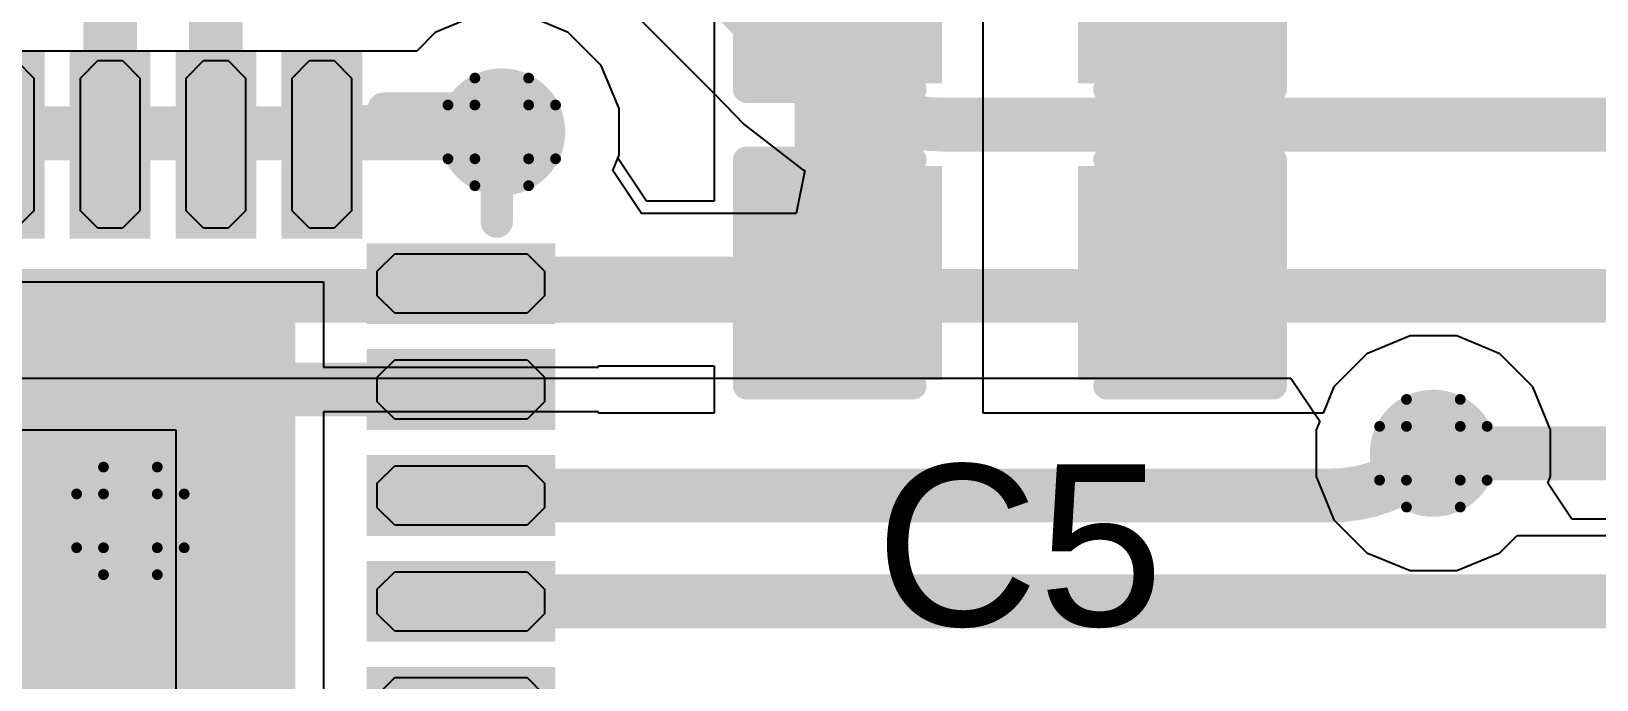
# Model space of a CAD drawing. Header units: inches. Extents: x -0.1 to 10.2, y 0 to 6.5.
# Drawn here: x 2.4165 to 2.7075, y 3.6882 to 3.8087 of the extents above; entities that cross this region are included whole.
import ezdxf

# ---------------------------------------------------------------- set-up
doc = ezdxf.new("R2010")
doc.units = ezdxf.units.IN
doc.header["$MEASUREMENT"] = 0
for name, color, linetype in [('Bottom Layer', 5, 'Continuous'), ('Drill Drawing', 1, 'Continuous'), ('Top Layer', 1, 'Continuous'), ('Top Overlay', 2, 'Continuous'), ('Top Paste', 8, 'Continuous'), ('Top Solder', 216, 'Continuous'), ('Via Holes', 16, 'Continuous')]:
    doc.layers.add(name, color=color, linetype=linetype)
doc.styles.add('Arial', font='', dxfattribs={"height": 0.2})
doc.styles.get('Arial').set_extended_font_data('Arial')

# ---------------------------------------------------------------- blocks, each defined once
blk = doc.blocks.new('48_QFN__7_7__17')
at = {"layer": 'Top Layer'}
for points in [[(0.043698, 0.149706), (0.054722, 0.149706), (0.054722, 0.118594), (0.043698, 0.118594)], [(0.063388, 0.149706), (0.074412, 0.149706), (0.074412, 0.118594), (0.063388, 0.118594)], [(0.083068, 0.149706), (0.094092, 0.149706), (0.094092, 0.118594), (0.083068, 0.118594)], [(0.102758, 0.149706), (0.113782, 0.149706), (0.113782, 0.118594), (0.102758, 0.118594)], [(0.118594, 0.113782), (0.149706, 0.113782), (0.149706, 0.102758), (0.118594, 0.102758)], [(-0.101378, 0.101378), (0.101378, 0.101378), (0.101378, -0.101378), (-0.101378, -0.101378)], [(0.118594, 0.094092), (0.149706, 0.094092), (0.149706, 0.083068), (0.118594, 0.083068)], [(0.118594, 0.074412), (0.149706, 0.074412), (0.149706, 0.063388), (0.118594, 0.063388)], [(0.118594, 0.054722), (0.149706, 0.054722), (0.149706, 0.043698), (0.118594, 0.043698)], [(0.118594, 0.035042), (0.149706, 0.035042), (0.149706, 0.024018), (0.118594, 0.024018)]]:
    blk.add_hatch(color=1, dxfattribs=at).paths.add_polyline_path(points)
at = {"layer": 'Top Solder'}
for points in [[(0.041698, 0.151706), (0.056722, 0.151706), (0.056722, 0.116594), (0.041698, 0.116594)], [(0.061388, 0.151706), (0.076412, 0.151706), (0.076412, 0.116594), (0.061388, 0.116594)], [(0.081068, 0.151706), (0.096092, 0.151706), (0.096092, 0.116594), (0.081068, 0.116594)], [(0.100758, 0.151706), (0.115782, 0.151706), (0.115782, 0.116594), (0.100758, 0.116594)], [(0.116594, 0.115782), (0.151706, 0.115782), (0.151706, 0.100758), (0.116594, 0.100758)], [(-0.103378, 0.103378), (0.103378, 0.103378), (0.103378, -0.103378), (-0.103378, -0.103378)], [(0.116594, 0.096092), (0.151706, 0.096092), (0.151706, 0.081068), (0.116594, 0.081068)], [(0.116594, 0.076412), (0.151706, 0.076412), (0.151706, 0.061388), (0.116594, 0.061388)], [(0.116594, 0.056722), (0.151706, 0.056722), (0.151706, 0.041698), (0.116594, 0.041698)], [(0.116594, 0.037042), (0.151706, 0.037042), (0.151706, 0.022018), (0.116594, 0.022018)]]:
    blk.add_hatch(color=216, dxfattribs=at).paths.add_polyline_path(points)
at = {"layer": 'Top Overlay'}
for points in [[(0.119779, 0.140795, 0.006, 0.006, 0), (0.140795, 0.140795, 0.006, 0.006, 0)], [(0.140795, 0.119779, 0.006, 0.006, 0), (0.140795, 0.140795, 0.006, 0.006, 0)]]:
    blk.add_lwpolyline(points, format="xyseb", dxfattribs=at)
for points in [[(0.118279, 0.140795, 0.003, 0.003, 1), (0.121279, 0.140795, 0.003, 0.003, 1)], [(0.139295, 0.140795, 0.003, 0.003, 1), (0.142295, 0.140795, 0.003, 0.003, 1)], [(0.139295, 0.140795, 0.003, 0.003, 1), (0.142295, 0.140795, 0.003, 0.003, 1)], [(0.139295, 0.119779, 0.003, 0.003, 1), (0.142295, 0.119779, 0.003, 0.003, 1)]]:
    blk.add_lwpolyline(points, format="xyseb", close=True, dxfattribs=at)
at = {"layer": 'Top Paste'}
for p, q in [((0.0514931, 0.149706), (0.054722, 0.1464771)), ((0.063388, 0.1464771), (0.0666168, 0.149706)), ((0.0666168, 0.149706), (0.0711831, 0.149706)), ((0.0711831, 0.149706), (0.074412, 0.1464771)), ((0.083068, 0.1464771), (0.0862968, 0.149706)), ((0.0862968, 0.149706), (0.0908631, 0.149706)), ((0.0908631, 0.149706), (0.094092, 0.1464771)), ((0.102758, 0.1464771), (0.1059868, 0.149706)), ((0.1059868, 0.149706), (0.1105531, 0.149706)), ((0.1105531, 0.149706), (0.113782, 0.1464771)), ((0.054722, 0.1464771), (0.054722, 0.144194)), ((0.063388, 0.144194), (0.063388, 0.1464771)), ((0.074412, 0.1464771), (0.074412, 0.144194)), ((0.083068, 0.144194), (0.083068, 0.1464771)), ((0.094092, 0.1464771), (0.094092, 0.144194)), ((0.102758, 0.144194), (0.102758, 0.1464771)), ((0.113782, 0.1464771), (0.113782, 0.144194)), ((0.054722, 0.144194), (0.054722, 0.144194)), ((0.054722, 0.144194), (0.054722, 0.124106)), ((0.063388, 0.124106), (0.063388, 0.144194)), ((0.074412, 0.144194), (0.074412, 0.144194)), ((0.074412, 0.144194), (0.074412, 0.124106)), ((0.083068, 0.124106), (0.083068, 0.144194)), ((0.094092, 0.144194), (0.094092, 0.144194)), ((0.094092, 0.144194), (0.094092, 0.124106)), ((0.102758, 0.124106), (0.102758, 0.144194)), ((0.113782, 0.144194), (0.113782, 0.144194)), ((0.113782, 0.144194), (0.113782, 0.124106)), ((0.054722, 0.124106), (0.054722, 0.1218228)), ((0.063388, 0.1218228), (0.063388, 0.124106)), ((0.063388, 0.124106), (0.063388, 0.124106)), ((0.074412, 0.124106), (0.074412, 0.1218228)), ((0.083068, 0.1218228), (0.083068, 0.124106)), ((0.083068, 0.124106), (0.083068, 0.124106)), ((0.094092, 0.124106), (0.094092, 0.1218228)), ((0.102758, 0.1218228), (0.102758, 0.124106)), ((0.102758, 0.124106), (0.102758, 0.124106)), ((0.113782, 0.124106), (0.113782, 0.1218228)), ((0.054722, 0.1218228), (0.0514931, 0.118594)), ((0.0666168, 0.118594), (0.063388, 0.1218228)), ((0.074412, 0.1218228), (0.0711831, 0.118594)), ((0.0862968, 0.118594), (0.083068, 0.1218228)), ((0.094092, 0.1218228), (0.0908631, 0.118594)), ((0.1059868, 0.118594), (0.102758, 0.1218228)), ((0.113782, 0.1218228), (0.1105531, 0.118594)), ((0.0711831, 0.118594), (0.0666168, 0.118594)), ((0.0908631, 0.118594), (0.0862968, 0.118594)), ((0.1105531, 0.118594), (0.1059868, 0.118594)), ((0.118594, 0.1105531), (0.1218228, 0.113782)), ((0.1218228, 0.113782), (0.124106, 0.113782)), ((0.124106, 0.113782), (0.124106, 0.113782)), ((0.124106, 0.113782), (0.144194, 0.113782)), ((0.144194, 0.113782), (0.1464771, 0.113782)), ((0.1464771, 0.113782), (0.149706, 0.1105531)), ((0.118594, 0.1059868), (0.118594, 0.1105531)), ((0.149706, 0.1105531), (0.149706, 0.1059868)), ((0.1218228, 0.102758), (0.118594, 0.1059868)), ((0.149706, 0.1059868), (0.1464771, 0.102758)), ((0.124106, 0.102758), (0.1218228, 0.102758)), ((0.144194, 0.102758), (0.124106, 0.102758)), ((0.1464771, 0.102758), (0.144194, 0.102758)), ((0.144194, 0.102758), (0.144194, 0.102758)), ((0.118594, 0.0908631), (0.1218228, 0.094092)), ((0.1218228, 0.094092), (0.124106, 0.094092)), ((0.124106, 0.094092), (0.124106, 0.094092)), ((0.124106, 0.094092), (0.144194, 0.094092)), ((0.144194, 0.094092), (0.1464771, 0.094092)), ((0.1464771, 0.094092), (0.149706, 0.0908631)), ((0.118594, 0.0862968), (0.118594, 0.0908631)), ((0.149706, 0.0908631), (0.149706, 0.0862968)), ((0.1218228, 0.083068), (0.118594, 0.0862968)), ((0.149706, 0.0862968), (0.1464771, 0.083068)), ((0.124106, 0.083068), (0.1218228, 0.083068)), ((0.144194, 0.083068), (0.124106, 0.083068)), ((0.1464771, 0.083068), (0.144194, 0.083068)), ((0.144194, 0.083068), (0.144194, 0.083068)), ((-0.081102, 0.081102), (0.081102, 0.081102)), ((0.081102, 0.081102), (0.081102, -0.081102)), ((0.118594, 0.0711831), (0.1218228, 0.074412)), ((0.1218228, 0.074412), (0.124106, 0.074412)), ((0.124106, 0.074412), (0.124106, 0.074412)), ((0.124106, 0.074412), (0.144194, 0.074412)), ((0.144194, 0.074412), (0.1464771, 0.074412)), ((0.1464771, 0.074412), (0.149706, 0.0711831)), ((0.118594, 0.0666168), (0.118594, 0.0711831)), ((0.149706, 0.0711831), (0.149706, 0.0666168)), ((0.1218228, 0.063388), (0.118594, 0.0666168)), ((0.149706, 0.0666168), (0.1464771, 0.063388)), ((0.124106, 0.063388), (0.1218228, 0.063388)), ((0.144194, 0.063388), (0.124106, 0.063388)), ((0.1464771, 0.063388), (0.144194, 0.063388)), ((0.144194, 0.063388), (0.144194, 0.063388)), ((0.118594, 0.0514931), (0.1218228, 0.054722)), ((0.1218228, 0.054722), (0.124106, 0.054722)), ((0.124106, 0.054722), (0.124106, 0.054722)), ((0.124106, 0.054722), (0.144194, 0.054722)), ((0.144194, 0.054722), (0.1464771, 0.054722)), ((0.1464771, 0.054722), (0.149706, 0.0514931)), ((0.118594, 0.0469268), (0.118594, 0.0514931)), ((0.149706, 0.0514931), (0.149706, 0.0469268)), ((0.1218228, 0.043698), (0.118594, 0.0469268)), ((0.149706, 0.0469268), (0.1464771, 0.043698)), ((0.124106, 0.043698), (0.1218228, 0.043698)), ((0.144194, 0.043698), (0.124106, 0.043698)), ((0.1464771, 0.043698), (0.144194, 0.043698)), ((0.144194, 0.043698), (0.144194, 0.043698)), ((0.118594, 0.0318131), (0.1218228, 0.035042)), ((0.1218228, 0.035042), (0.124106, 0.035042)), ((0.124106, 0.035042), (0.124106, 0.035042)), ((0.124106, 0.035042), (0.144194, 0.035042)), ((0.144194, 0.035042), (0.1464771, 0.035042)), ((0.1464771, 0.035042), (0.149706, 0.0318131))]:
    blk.add_line(p, q, dxfattribs=at)
blk = doc.blocks.new('C___0603_95')
at = {"layer": 'Top Layer'}
for points in [[(-0.015, 0.0175), (-0.015, -0.0175), (-0.045, -0.0175), (-0.045, 0.0175)], [(0.045, 0.0175), (0.045, -0.0175), (0.015, -0.0175), (0.015, 0.0175)]]:
    blk.add_hatch(color=1, dxfattribs=at).paths.add_polyline_path(points)
at = {"layer": 'Top Paste'}
for points in [[(-0.015, 0.0175), (-0.015, -0.0175), (-0.045, -0.0175), (-0.045, 0.0175)], [(0.045, 0.0175), (0.045, -0.0175), (0.015, -0.0175), (0.015, 0.0175)]]:
    blk.add_hatch(color=8, dxfattribs=at).paths.add_polyline_path(points)
at = {"layer": 'Top Solder'}
for points in [[(-0.0126378, 0.0198622), (-0.0126378, -0.0198622), (-0.0473622, -0.0198622), (-0.0473622, 0.0198622)], [(0.0473622, 0.0198622), (0.0473622, -0.0198622), (0.0126378, -0.0198622), (0.0126378, 0.0198622)]]:
    blk.add_hatch(color=216, dxfattribs=at).paths.add_polyline_path(points)
at = {"layer": 'Top Overlay'}
for points in [[(-0.049, 0.021, 0.005, 0.005, 0), (-0.049, -0.021, 0.005, 0.005, 0)], [(-0.018, 0.021, 0.005, 0.005, 0), (-0.049, 0.021, 0.005, 0.005, 0)], [(0.049, 0.021, 0.005, 0.005, 0), (0.018, 0.021, 0.005, 0.005, 0)], [(0.049, 0.021, 0.005, 0.005, 0), (0.049, -0.021, 0.005, 0.005, 0)], [(-0.018, -0.021, 0.005, 0.005, 0), (-0.049, -0.021, 0.005, 0.005, 0)], [(0.049, -0.021, 0.005, 0.005, 0), (0.018, -0.021, 0.005, 0.005, 0)]]:
    blk.add_lwpolyline(points, format="xyseb", dxfattribs=at)
for points in [[(-0.05025, 0.021, 0.0025, 0.0025, 1), (-0.04775, 0.021, 0.0025, 0.0025, 1)], [(-0.05025, 0.021, 0.0025, 0.0025, 1), (-0.04775, 0.021, 0.0025, 0.0025, 1)], [(-0.01925, 0.021, 0.0025, 0.0025, 1), (-0.01675, 0.021, 0.0025, 0.0025, 1)], [(0.01675, 0.021, 0.0025, 0.0025, 1), (0.01925, 0.021, 0.0025, 0.0025, 1)], [(0.04775, 0.021, 0.0025, 0.0025, 1), (0.05025, 0.021, 0.0025, 0.0025, 1)], [(0.04775, 0.021, 0.0025, 0.0025, 1), (0.05025, 0.021, 0.0025, 0.0025, 1)], [(-0.05025, -0.021, 0.0025, 0.0025, 1), (-0.04775, -0.021, 0.0025, 0.0025, 1)], [(-0.05025, -0.021, 0.0025, 0.0025, 1), (-0.04775, -0.021, 0.0025, 0.0025, 1)], [(-0.01925, -0.021, 0.0025, 0.0025, 1), (-0.01675, -0.021, 0.0025, 0.0025, 1)], [(0.01675, -0.021, 0.0025, 0.0025, 1), (0.01925, -0.021, 0.0025, 0.0025, 1)], [(0.04775, -0.021, 0.0025, 0.0025, 1), (0.05025, -0.021, 0.0025, 0.0025, 1)], [(0.04775, -0.021, 0.0025, 0.0025, 1), (0.05025, -0.021, 0.0025, 0.0025, 1)]]:
    blk.add_lwpolyline(points, format="xyseb", close=True, dxfattribs=at)
blk = doc.blocks.new('C___0603_97')
at = {"layer": 'Top Layer'}
for points in [[(-0.015, 0.0175), (-0.015, -0.0175), (-0.045, -0.0175), (-0.045, 0.0175)], [(0.045, 0.0175), (0.045, -0.0175), (0.015, -0.0175), (0.015, 0.0175)]]:
    blk.add_hatch(color=1, dxfattribs=at).paths.add_polyline_path(points)
at = {"layer": 'Top Paste'}
for points in [[(-0.015, 0.0175), (-0.015, -0.0175), (-0.045, -0.0175), (-0.045, 0.0175)], [(0.045, 0.0175), (0.045, -0.0175), (0.015, -0.0175), (0.015, 0.0175)]]:
    blk.add_hatch(color=8, dxfattribs=at).paths.add_polyline_path(points)
at = {"layer": 'Top Solder'}
for points in [[(-0.0126378, 0.0198622), (-0.0126378, -0.0198622), (-0.0473622, -0.0198622), (-0.0473622, 0.0198622)], [(0.0473622, 0.0198622), (0.0473622, -0.0198622), (0.0126378, -0.0198622), (0.0126378, 0.0198622)]]:
    blk.add_hatch(color=216, dxfattribs=at).paths.add_polyline_path(points)
at = {"layer": 'Top Overlay'}
for points in [[(-0.049, 0.021, 0.005, 0.005, 0), (-0.049, -0.021, 0.005, 0.005, 0)], [(-0.018, 0.021, 0.005, 0.005, 0), (-0.049, 0.021, 0.005, 0.005, 0)], [(0.049, 0.021, 0.005, 0.005, 0), (0.018, 0.021, 0.005, 0.005, 0)], [(0.049, 0.021, 0.005, 0.005, 0), (0.049, -0.021, 0.005, 0.005, 0)], [(-0.018, -0.021, 0.005, 0.005, 0), (-0.049, -0.021, 0.005, 0.005, 0)], [(0.049, -0.021, 0.005, 0.005, 0), (0.018, -0.021, 0.005, 0.005, 0)]]:
    blk.add_lwpolyline(points, format="xyseb", dxfattribs=at)
for points in [[(-0.05025, 0.021, 0.0025, 0.0025, 1), (-0.04775, 0.021, 0.0025, 0.0025, 1)], [(-0.05025, 0.021, 0.0025, 0.0025, 1), (-0.04775, 0.021, 0.0025, 0.0025, 1)], [(-0.01925, 0.021, 0.0025, 0.0025, 1), (-0.01675, 0.021, 0.0025, 0.0025, 1)], [(0.01675, 0.021, 0.0025, 0.0025, 1), (0.01925, 0.021, 0.0025, 0.0025, 1)], [(0.04775, 0.021, 0.0025, 0.0025, 1), (0.05025, 0.021, 0.0025, 0.0025, 1)], [(0.04775, 0.021, 0.0025, 0.0025, 1), (0.05025, 0.021, 0.0025, 0.0025, 1)], [(-0.05025, -0.021, 0.0025, 0.0025, 1), (-0.04775, -0.021, 0.0025, 0.0025, 1)], [(-0.05025, -0.021, 0.0025, 0.0025, 1), (-0.04775, -0.021, 0.0025, 0.0025, 1)], [(-0.01925, -0.021, 0.0025, 0.0025, 1), (-0.01675, -0.021, 0.0025, 0.0025, 1)], [(0.01675, -0.021, 0.0025, 0.0025, 1), (0.01925, -0.021, 0.0025, 0.0025, 1)], [(0.04775, -0.021, 0.0025, 0.0025, 1), (0.05025, -0.021, 0.0025, 0.0025, 1)], [(0.04775, -0.021, 0.0025, 0.0025, 1), (0.05025, -0.021, 0.0025, 0.0025, 1)]]:
    blk.add_lwpolyline(points, format="xyseb", close=True, dxfattribs=at)

msp = doc.modelspace()

# ---------------------------------------------------------------- hatches: boundary and pattern name
at = {"layer": 'Bottom Layer'}
h = msp.add_hatch(color=5, dxfattribs=at)
edge = h.paths.add_edge_path()
edge.add_arc((2.5039366, 3.79), 0.011811, 0, 360)
h = msp.add_hatch(color=5, dxfattribs=at)
edge = h.paths.add_edge_path()
edge.add_arc((2.677165, 3.7302835), 0.011811, 0, 360)
h = msp.add_hatch(color=5, dxfattribs=at)
edge = h.paths.add_edge_path()
edge.add_arc((2.4348815, 3.7177205), 0.011811, 0, 360)
at = {"layer": 'Top Layer'}
h = msp.add_hatch(color=1, dxfattribs=at)
edge = h.paths.add_edge_path()
edge.add_arc((2.5039366, 3.79), 0.011811, 0, 360)
h = msp.add_hatch(color=1, dxfattribs=at)
edge = h.paths.add_edge_path()
edge.add_arc((2.677165, 3.7302835), 0.011811, 0, 360)
h = msp.add_hatch(color=1, dxfattribs=at)
edge = h.paths.add_edge_path()
edge.add_arc((2.4348815, 3.7177205), 0.011811, 0, 360)
at = {"layer": 'Via Holes'}
h = msp.add_hatch(color=7, dxfattribs=at)
edge = h.paths.add_edge_path()
edge.add_arc((2.5039366, 3.79), 0.0059055, 0, 360)
h = msp.add_hatch(color=7, dxfattribs=at)
edge = h.paths.add_edge_path()
edge.add_arc((2.677165, 3.7302835), 0.0059055, 0, 360)
h = msp.add_hatch(color=7, dxfattribs=at)
edge = h.paths.add_edge_path()
edge.add_arc((2.4348815, 3.7177205), 0.0059055, 0, 360)

# ---------------------------------------------------------------- linework, layer by layer
at = {"layer": 'Bottom Layer'}
for p, q in [((2.5119928, 3.8285827), (2.5434376, 3.7971379)), ((2.4995981, 3.811811), (2.4915817, 3.8084905)), ((2.5162915, 3.8084905), (2.5082751, 3.811811)), ((2.4915817, 3.8084905), (2.4881291, 3.8050379)), ((2.5224271, 3.8023549), (2.5162915, 3.8084905)), ((2.4881291, 3.8050379), (1.0086221, 3.8050379)), ((2.5257476, 3.7943385), (2.5224271, 3.8023549)), ((2.5434376, 3.7971379), (2.5489823, 3.7913689)), ((2.5257476, 3.7856615), (2.5257476, 3.7943385)), ((2.5489823, 3.7913689), (2.5489825, 3.791369)), ((2.5489825, 3.791369), (2.5599303, 3.7829684)), ((2.5245729, 3.7828255), (2.5257476, 3.7856615)), ((2.5299183, 3.7748254), (2.5245729, 3.7828255)), ((2.5602755, 3.7828254), (2.5586842, 3.7748254)), ((2.5599303, 3.7829684), (2.5602755, 3.7828254)), ((2.5586842, 3.7748254), (2.5299183, 3.7748254)), ((2.1946574, 3.7442376), (2.6506777, 3.7442376)), ((2.6506777, 3.7442376), (2.6560232, 3.7362375)), ((2.6560232, 3.7362375), (2.655354, 3.734622)), ((2.655354, 3.734622), (2.655354, 3.725945)), ((2.655354, 3.725945), (2.6586745, 3.7179286)), ((2.6586745, 3.7179286), (2.6648101, 3.711793)), ((2.6895199, 3.711793), (2.6927165, 3.7149896)), ((2.6927165, 3.7149896), (3.286131, 3.7149896)), ((2.6648101, 3.711793), (2.6728265, 3.7084725)), ((2.6815035, 3.7084725), (2.6895199, 3.711793)), ((2.6728265, 3.7084725), (2.6815035, 3.7084725))]:
    msp.add_line(p, q, dxfattribs=at)
for points in [[(2.5118106, 3.8503937, 0.01, 0.01, 0), (2.55986, 3.8023443, 0.01, 0.01, 0)], [(2.55986, 3.8023443, 0.01, 0.01, 0), (2.5599086, 3.8022953, 0.01, 0.01, 0)], [(2.5863613, 3.7913385, 0.01, 0.01, -0.1989127743409423), (2.5599087, 3.8022954, 0.01, 0.01, 0)], [(2.5863613, 3.7913385, 0.01, 0.01, 0), (2.586406, 3.7913386, 0.01, 0.01, 0)], [(2.586406, 3.7913386, 0.01, 0.01, 0), (3.7886226, 3.7913386, 0.01, 0.01, 0)], [(0.7957559, 3.789744, 0.01, 0.01, 0), (2.5051762, 3.789744, 0.01, 0.01, 0)], [(2.1791059, 3.7595315, 0.01, 0.01, 0), (3.3232697, 3.7595315, 0.01, 0.01, 0)], [(2.677165, 3.7302835, 0.01, 0.01, 0), (3.2867401, 3.7302835, 0.01, 0.01, 0)]]:
    msp.add_lwpolyline(points, format="xyseb", dxfattribs=at)
for points in [[(2.55736, 3.8023443, 0.005, 0.005, 1), (2.56236, 3.8023443, 0.005, 0.005, 1)], [(2.55736, 3.8023443, 0.005, 0.005, 1), (2.56236, 3.8023443, 0.005, 0.005, 1)], [(2.5574086, 3.8022953, 0.005, 0.005, 1), (2.5624086, 3.8022953, 0.005, 0.005, 1)], [(2.5574087, 3.8022954, 0.005, 0.005, 1), (2.5624087, 3.8022954, 0.005, 0.005, 1)], [(2.5838613, 3.7913385, 0.005, 0.005, 1), (2.5888613, 3.7913385, 0.005, 0.005, 1)], [(2.5838613, 3.7913385, 0.005, 0.005, 1), (2.5888613, 3.7913385, 0.005, 0.005, 1)], [(2.583906, 3.7913386, 0.005, 0.005, 1), (2.588906, 3.7913386, 0.005, 0.005, 1)], [(2.583906, 3.7913386, 0.005, 0.005, 1), (2.588906, 3.7913386, 0.005, 0.005, 1)], [(2.5026762, 3.789744, 0.005, 0.005, 1), (2.5076762, 3.789744, 0.005, 0.005, 1)], [(2.674665, 3.7302835, 0.005, 0.005, 1), (2.679665, 3.7302835, 0.005, 0.005, 1)]]:
    msp.add_lwpolyline(points, format="xyseb", close=True, dxfattribs=at)
at = {"layer": 'Drill Drawing'}
for points in [[(2.4989366, 3.795, 0.002, 0.002, 0), (2.4989366, 3.8, 0.002, 0.002, 0)], [(2.4989366, 3.8, 0.002, 0.002, 0), (2.5089366, 3.8, 0.002, 0.002, 0)], [(2.5089366, 3.795, 0.002, 0.002, 0), (2.5089366, 3.8, 0.002, 0.002, 0)], [(2.4939366, 3.785, 0.002, 0.002, 0), (2.4939366, 3.795, 0.002, 0.002, 0)], [(2.4939366, 3.795, 0.002, 0.002, 0), (2.4989366, 3.795, 0.002, 0.002, 0)], [(2.5089366, 3.795, 0.002, 0.002, 0), (2.5139366, 3.795, 0.002, 0.002, 0)], [(2.5139366, 3.785, 0.002, 0.002, 0), (2.5139366, 3.795, 0.002, 0.002, 0)], [(2.4939366, 3.785, 0.002, 0.002, 0), (2.4989366, 3.785, 0.002, 0.002, 0)], [(2.4989366, 3.78, 0.002, 0.002, 0), (2.4989366, 3.785, 0.002, 0.002, 0)], [(2.5089366, 3.785, 0.002, 0.002, 0), (2.5139366, 3.785, 0.002, 0.002, 0)], [(2.5089366, 3.78, 0.002, 0.002, 0), (2.5089366, 3.785, 0.002, 0.002, 0)], [(2.4989366, 3.78, 0.002, 0.002, 0), (2.5089366, 3.78, 0.002, 0.002, 0)], [(2.672165, 3.7352835, 0.002, 0.002, 0), (2.672165, 3.7402835, 0.002, 0.002, 0)], [(2.672165, 3.7402835, 0.002, 0.002, 0), (2.682165, 3.7402835, 0.002, 0.002, 0)], [(2.682165, 3.7352835, 0.002, 0.002, 0), (2.682165, 3.7402835, 0.002, 0.002, 0)], [(2.667165, 3.7252835, 0.002, 0.002, 0), (2.667165, 3.7352835, 0.002, 0.002, 0)], [(2.667165, 3.7352835, 0.002, 0.002, 0), (2.672165, 3.7352835, 0.002, 0.002, 0)], [(2.682165, 3.7352835, 0.002, 0.002, 0), (2.687165, 3.7352835, 0.002, 0.002, 0)], [(2.687165, 3.7252835, 0.002, 0.002, 0), (2.687165, 3.7352835, 0.002, 0.002, 0)], [(2.4298815, 3.7227205, 0.002, 0.002, 0), (2.4298815, 3.7277205, 0.002, 0.002, 0)], [(2.4298815, 3.7277205, 0.002, 0.002, 0), (2.4398815, 3.7277205, 0.002, 0.002, 0)], [(2.4398815, 3.7227205, 0.002, 0.002, 0), (2.4398815, 3.7277205, 0.002, 0.002, 0)], [(2.667165, 3.7252835, 0.002, 0.002, 0), (2.672165, 3.7252835, 0.002, 0.002, 0)], [(2.672165, 3.7202835, 0.002, 0.002, 0), (2.672165, 3.7252835, 0.002, 0.002, 0)], [(2.682165, 3.7252835, 0.002, 0.002, 0), (2.687165, 3.7252835, 0.002, 0.002, 0)], [(2.682165, 3.7202835, 0.002, 0.002, 0), (2.682165, 3.7252835, 0.002, 0.002, 0)], [(2.4248815, 3.7127205, 0.002, 0.002, 0), (2.4248815, 3.7227205, 0.002, 0.002, 0)], [(2.4248815, 3.7227205, 0.002, 0.002, 0), (2.4298815, 3.7227205, 0.002, 0.002, 0)], [(2.4398815, 3.7227205, 0.002, 0.002, 0), (2.4448815, 3.7227205, 0.002, 0.002, 0)], [(2.4448815, 3.7127205, 0.002, 0.002, 0), (2.4448815, 3.7227205, 0.002, 0.002, 0)], [(2.672165, 3.7202835, 0.002, 0.002, 0), (2.682165, 3.7202835, 0.002, 0.002, 0)], [(2.4248815, 3.7127205, 0.002, 0.002, 0), (2.4298815, 3.7127205, 0.002, 0.002, 0)], [(2.4298815, 3.7077205, 0.002, 0.002, 0), (2.4298815, 3.7127205, 0.002, 0.002, 0)], [(2.4398815, 3.7127205, 0.002, 0.002, 0), (2.4448815, 3.7127205, 0.002, 0.002, 0)], [(2.4398815, 3.7077205, 0.002, 0.002, 0), (2.4398815, 3.7127205, 0.002, 0.002, 0)], [(2.4298815, 3.7077205, 0.002, 0.002, 0), (2.4398815, 3.7077205, 0.002, 0.002, 0)]]:
    msp.add_lwpolyline(points, format="xyseb", dxfattribs=at)
for points in [[(2.4984366, 3.8, 0.001, 0.001, 1), (2.4994366, 3.8, 0.001, 0.001, 1)], [(2.4984366, 3.8, 0.001, 0.001, 1), (2.4994366, 3.8, 0.001, 0.001, 1)], [(2.5084366, 3.8, 0.001, 0.001, 1), (2.5094366, 3.8, 0.001, 0.001, 1)], [(2.5084366, 3.8, 0.001, 0.001, 1), (2.5094366, 3.8, 0.001, 0.001, 1)], [(2.4934366, 3.795, 0.001, 0.001, 1), (2.4944366, 3.795, 0.001, 0.001, 1)], [(2.4934366, 3.795, 0.001, 0.001, 1), (2.4944366, 3.795, 0.001, 0.001, 1)], [(2.4984366, 3.795, 0.001, 0.001, 1), (2.4994366, 3.795, 0.001, 0.001, 1)], [(2.4984366, 3.795, 0.001, 0.001, 1), (2.4994366, 3.795, 0.001, 0.001, 1)], [(2.5084366, 3.795, 0.001, 0.001, 1), (2.5094366, 3.795, 0.001, 0.001, 1)], [(2.5084366, 3.795, 0.001, 0.001, 1), (2.5094366, 3.795, 0.001, 0.001, 1)], [(2.5134366, 3.795, 0.001, 0.001, 1), (2.5144366, 3.795, 0.001, 0.001, 1)], [(2.5134366, 3.795, 0.001, 0.001, 1), (2.5144366, 3.795, 0.001, 0.001, 1)], [(2.4934366, 3.785, 0.001, 0.001, 1), (2.4944366, 3.785, 0.001, 0.001, 1)], [(2.4934366, 3.785, 0.001, 0.001, 1), (2.4944366, 3.785, 0.001, 0.001, 1)], [(2.4984366, 3.785, 0.001, 0.001, 1), (2.4994366, 3.785, 0.001, 0.001, 1)], [(2.4984366, 3.785, 0.001, 0.001, 1), (2.4994366, 3.785, 0.001, 0.001, 1)], [(2.5084366, 3.785, 0.001, 0.001, 1), (2.5094366, 3.785, 0.001, 0.001, 1)], [(2.5084366, 3.785, 0.001, 0.001, 1), (2.5094366, 3.785, 0.001, 0.001, 1)], [(2.5134366, 3.785, 0.001, 0.001, 1), (2.5144366, 3.785, 0.001, 0.001, 1)], [(2.5134366, 3.785, 0.001, 0.001, 1), (2.5144366, 3.785, 0.001, 0.001, 1)], [(2.4984366, 3.78, 0.001, 0.001, 1), (2.4994366, 3.78, 0.001, 0.001, 1)], [(2.4984366, 3.78, 0.001, 0.001, 1), (2.4994366, 3.78, 0.001, 0.001, 1)], [(2.5084366, 3.78, 0.001, 0.001, 1), (2.5094366, 3.78, 0.001, 0.001, 1)], [(2.5084366, 3.78, 0.001, 0.001, 1), (2.5094366, 3.78, 0.001, 0.001, 1)], [(2.671665, 3.7402835, 0.001, 0.001, 1), (2.672665, 3.7402835, 0.001, 0.001, 1)], [(2.671665, 3.7402835, 0.001, 0.001, 1), (2.672665, 3.7402835, 0.001, 0.001, 1)], [(2.681665, 3.7402835, 0.001, 0.001, 1), (2.682665, 3.7402835, 0.001, 0.001, 1)], [(2.681665, 3.7402835, 0.001, 0.001, 1), (2.682665, 3.7402835, 0.001, 0.001, 1)], [(2.666665, 3.7352835, 0.001, 0.001, 1), (2.667665, 3.7352835, 0.001, 0.001, 1)], [(2.666665, 3.7352835, 0.001, 0.001, 1), (2.667665, 3.7352835, 0.001, 0.001, 1)], [(2.671665, 3.7352835, 0.001, 0.001, 1), (2.672665, 3.7352835, 0.001, 0.001, 1)], [(2.671665, 3.7352835, 0.001, 0.001, 1), (2.672665, 3.7352835, 0.001, 0.001, 1)], [(2.681665, 3.7352835, 0.001, 0.001, 1), (2.682665, 3.7352835, 0.001, 0.001, 1)], [(2.681665, 3.7352835, 0.001, 0.001, 1), (2.682665, 3.7352835, 0.001, 0.001, 1)], [(2.686665, 3.7352835, 0.001, 0.001, 1), (2.687665, 3.7352835, 0.001, 0.001, 1)], [(2.686665, 3.7352835, 0.001, 0.001, 1), (2.687665, 3.7352835, 0.001, 0.001, 1)], [(2.4293815, 3.7277205, 0.001, 0.001, 1), (2.4303815, 3.7277205, 0.001, 0.001, 1)], [(2.4293815, 3.7277205, 0.001, 0.001, 1), (2.4303815, 3.7277205, 0.001, 0.001, 1)], [(2.4393815, 3.7277205, 0.001, 0.001, 1), (2.4403815, 3.7277205, 0.001, 0.001, 1)], [(2.4393815, 3.7277205, 0.001, 0.001, 1), (2.4403815, 3.7277205, 0.001, 0.001, 1)], [(2.666665, 3.7252835, 0.001, 0.001, 1), (2.667665, 3.7252835, 0.001, 0.001, 1)], [(2.666665, 3.7252835, 0.001, 0.001, 1), (2.667665, 3.7252835, 0.001, 0.001, 1)], [(2.671665, 3.7252835, 0.001, 0.001, 1), (2.672665, 3.7252835, 0.001, 0.001, 1)], [(2.671665, 3.7252835, 0.001, 0.001, 1), (2.672665, 3.7252835, 0.001, 0.001, 1)], [(2.681665, 3.7252835, 0.001, 0.001, 1), (2.682665, 3.7252835, 0.001, 0.001, 1)], [(2.681665, 3.7252835, 0.001, 0.001, 1), (2.682665, 3.7252835, 0.001, 0.001, 1)], [(2.686665, 3.7252835, 0.001, 0.001, 1), (2.687665, 3.7252835, 0.001, 0.001, 1)], [(2.686665, 3.7252835, 0.001, 0.001, 1), (2.687665, 3.7252835, 0.001, 0.001, 1)], [(2.4243815, 3.7227205, 0.001, 0.001, 1), (2.4253815, 3.7227205, 0.001, 0.001, 1)], [(2.4243815, 3.7227205, 0.001, 0.001, 1), (2.4253815, 3.7227205, 0.001, 0.001, 1)], [(2.4293815, 3.7227205, 0.001, 0.001, 1), (2.4303815, 3.7227205, 0.001, 0.001, 1)], [(2.4293815, 3.7227205, 0.001, 0.001, 1), (2.4303815, 3.7227205, 0.001, 0.001, 1)], [(2.4393815, 3.7227205, 0.001, 0.001, 1), (2.4403815, 3.7227205, 0.001, 0.001, 1)], [(2.4393815, 3.7227205, 0.001, 0.001, 1), (2.4403815, 3.7227205, 0.001, 0.001, 1)], [(2.4443815, 3.7227205, 0.001, 0.001, 1), (2.4453815, 3.7227205, 0.001, 0.001, 1)], [(2.4443815, 3.7227205, 0.001, 0.001, 1), (2.4453815, 3.7227205, 0.001, 0.001, 1)], [(2.671665, 3.7202835, 0.001, 0.001, 1), (2.672665, 3.7202835, 0.001, 0.001, 1)], [(2.671665, 3.7202835, 0.001, 0.001, 1), (2.672665, 3.7202835, 0.001, 0.001, 1)], [(2.681665, 3.7202835, 0.001, 0.001, 1), (2.682665, 3.7202835, 0.001, 0.001, 1)], [(2.681665, 3.7202835, 0.001, 0.001, 1), (2.682665, 3.7202835, 0.001, 0.001, 1)], [(2.4243815, 3.7127205, 0.001, 0.001, 1), (2.4253815, 3.7127205, 0.001, 0.001, 1)], [(2.4243815, 3.7127205, 0.001, 0.001, 1), (2.4253815, 3.7127205, 0.001, 0.001, 1)], [(2.4293815, 3.7127205, 0.001, 0.001, 1), (2.4303815, 3.7127205, 0.001, 0.001, 1)], [(2.4293815, 3.7127205, 0.001, 0.001, 1), (2.4303815, 3.7127205, 0.001, 0.001, 1)], [(2.4393815, 3.7127205, 0.001, 0.001, 1), (2.4403815, 3.7127205, 0.001, 0.001, 1)], [(2.4393815, 3.7127205, 0.001, 0.001, 1), (2.4403815, 3.7127205, 0.001, 0.001, 1)], [(2.4443815, 3.7127205, 0.001, 0.001, 1), (2.4453815, 3.7127205, 0.001, 0.001, 1)], [(2.4443815, 3.7127205, 0.001, 0.001, 1), (2.4453815, 3.7127205, 0.001, 0.001, 1)], [(2.4293815, 3.7077205, 0.001, 0.001, 1), (2.4303815, 3.7077205, 0.001, 0.001, 1)], [(2.4293815, 3.7077205, 0.001, 0.001, 1), (2.4303815, 3.7077205, 0.001, 0.001, 1)], [(2.4393815, 3.7077205, 0.001, 0.001, 1), (2.4403815, 3.7077205, 0.001, 0.001, 1)], [(2.4393815, 3.7077205, 0.001, 0.001, 1), (2.4403815, 3.7077205, 0.001, 0.001, 1)]]:
    msp.add_lwpolyline(points, format="xyseb", close=True, dxfattribs=at)
at = {"layer": 'Top Layer'}
for p, q in [((2.5434248, 3.8463976), (2.5434248, 3.7913978)), ((2.5934248, 3.7913978), (2.5934248, 3.8463976)), ((2.5162915, 3.8084905), (2.5082751, 3.811811)), ((2.5224271, 3.8023549), (2.5162915, 3.8084905)), ((2.5257476, 3.7943385), (2.5224271, 3.8023549)), ((2.5257476, 3.7856615), (2.5257476, 3.7943385)), ((2.5434248, 3.7913978), (2.5434246, 3.7913978)), ((2.5434246, 3.7913978), (2.5434246, 3.7912793)), ((2.5434246, 3.7912793), (2.5434248, 3.7912793)), ((2.5434248, 3.7912793), (2.5434248, 3.7771049)), ((2.593425, 3.7913978), (2.5934248, 3.7913978)), ((2.5934248, 3.7377372), (2.5934248, 3.7912793)), ((2.5934248, 3.7912793), (2.593425, 3.7912793)), ((2.593425, 3.7912793), (2.593425, 3.7913978)), ((2.5255171, 3.785105), (2.5257476, 3.7856615)), ((2.5308625, 3.7771049), (2.5255171, 3.785105)), ((2.5434248, 3.7771049), (2.5308625, 3.7771049)), ((2.3762223, 3.7621373), (2.4707983, 3.7621373)), ((2.4707983, 3.7621373), (2.4707983, 3.7463013)), ((2.6728265, 3.7520945), (2.6648101, 3.748774)), ((2.6815035, 3.7520945), (2.6728265, 3.7520945)), ((2.6895199, 3.748774), (2.6815035, 3.7520945)), ((2.4707983, 3.7463013), (2.5219103, 3.7463013)), ((2.5219103, 3.7463013), (2.5219103, 3.7465171)), ((2.5219103, 3.7465171), (2.5434248, 3.7465171)), ((2.5434248, 3.7465171), (2.5434248, 3.7377372)), ((2.6648101, 3.748774), (2.6586745, 3.7426384)), ((2.6956555, 3.7426384), (2.6895199, 3.748774)), ((2.6586745, 3.7426384), (2.6566444, 3.7377372)), ((2.698976, 3.734622), (2.6956555, 3.7426384)), ((2.5219103, 3.7379553), (2.4707983, 3.7379553)), ((2.4707983, 3.7379553), (2.4707983, 3.7069313)), ((2.5219103, 3.7377372), (2.5219103, 3.7379553)), ((2.5434248, 3.7377372), (2.5219103, 3.7377372)), ((2.6566444, 3.7377372), (2.5934248, 3.7377372)), ((2.698976, 3.725945), (2.698976, 3.734622)), ((2.698461, 3.7247016), (2.698976, 3.725945)), ((2.7029056, 3.7180498), (2.698461, 3.7247016)), ((2.7810627, 3.7180498), (2.7029056, 3.7180498)), ((2.4707983, 3.7069313), (2.4707983, 3.6675613))]:
    msp.add_line(p, q, dxfattribs=at)
for points in [[(2.431102, 3.7887795, 0.01, 0.01, 0), (2.431102, 3.8740184, 0.01, 0.01, 0)], [(2.450787, 3.787696, 0.01, 0.01, 0), (2.450787, 3.8341699, 0.01, 0.01, 0)], [(2.5684248, 3.7637795, 0.02, 0.02, 0), (2.5684248, 3.8188976, 0.02, 0.02, 0)], [(2.6284248, 3.7637795, 0.02, 0.02, 0), (2.6284248, 3.8188976, 0.02, 0.02, 0)], [(2.4704743, 3.789488, 0.01, 0.01, 0), (2.4709863, 3.79, 0.01, 0.01, 0)], [(2.4704743, 3.7876933, 0.01, 0.01, 0), (2.4704743, 3.789488, 0.01, 0.01, 0)], [(2.4709863, 3.79, 0.01, 0.01, 0), (2.5039366, 3.79, 0.01, 0.01, 0)], [(2.4507843, 3.7876933, 0.01, 0.01, 0), (2.450787, 3.787696, 0.01, 0.01, 0)], [(2.4974405, 3.761811, 0.01, 0.01, 0), (2.5664563, 3.761811, 0.01, 0.01, 0)], [(2.5664563, 3.761811, 0.01, 0.01, 0), (2.5684248, 3.7637795, 0.01, 0.01, 0)], [(2.3720443, 3.6633833, 0.01, 0.01, 0), (2.4507843, 3.7421233, 0.01, 0.01, 0)], [(2.4507843, 3.7421233, 0.01, 0.01, 0), (2.4963543, 3.7421233, 0.01, 0.01, 0)], [(2.677165, 3.7302835, 0.01, 0.01, -0.198912367379658), (2.6582371, 3.7224433, 0.01, 0.01, 0)], [(2.4963543, 3.7224433, 0.01, 0.01, 0), (2.6582371, 3.7224433, 0.01, 0.01, 0)], [(2.4974405, 3.7027559, 0.01, 0.01, 0), (2.7955142, 3.7027559, 0.01, 0.01, 0)]]:
    msp.add_lwpolyline(points, format="xyseb", dxfattribs=at)
for points in [[(2.428602, 3.7887795, 0.005, 0.005, 1), (2.433602, 3.7887795, 0.005, 0.005, 1)], [(2.4679743, 3.789488, 0.005, 0.005, 1), (2.4729743, 3.789488, 0.005, 0.005, 1)], [(2.4679743, 3.789488, 0.005, 0.005, 1), (2.4729743, 3.789488, 0.005, 0.005, 1)], [(2.4684863, 3.79, 0.005, 0.005, 1), (2.4734863, 3.79, 0.005, 0.005, 1)], [(2.4684863, 3.79, 0.005, 0.005, 1), (2.4734863, 3.79, 0.005, 0.005, 1)], [(2.5014366, 3.79, 0.005, 0.005, 1), (2.5064366, 3.79, 0.005, 0.005, 1)], [(2.4482843, 3.7876933, 0.005, 0.005, 1), (2.4532843, 3.7876933, 0.005, 0.005, 1)], [(2.448287, 3.787696, 0.005, 0.005, 1), (2.453287, 3.787696, 0.005, 0.005, 1)], [(2.448287, 3.787696, 0.005, 0.005, 1), (2.453287, 3.787696, 0.005, 0.005, 1)], [(2.4679743, 3.7876933, 0.005, 0.005, 1), (2.4729743, 3.7876933, 0.005, 0.005, 1)], [(2.5634248, 3.7637795, 0.01, 0.01, 1), (2.5734248, 3.7637795, 0.01, 0.01, 1)], [(2.6234248, 3.7637795, 0.01, 0.01, 1), (2.6334248, 3.7637795, 0.01, 0.01, 1)], [(2.4949405, 3.761811, 0.005, 0.005, 1), (2.4999405, 3.761811, 0.005, 0.005, 1)], [(2.5639563, 3.761811, 0.005, 0.005, 1), (2.5689563, 3.761811, 0.005, 0.005, 1)], [(2.5639563, 3.761811, 0.005, 0.005, 1), (2.5689563, 3.761811, 0.005, 0.005, 1)], [(2.5659248, 3.7637795, 0.005, 0.005, 1), (2.5709248, 3.7637795, 0.005, 0.005, 1)], [(2.4482843, 3.7421233, 0.005, 0.005, 1), (2.4532843, 3.7421233, 0.005, 0.005, 1)], [(2.4482843, 3.7421233, 0.005, 0.005, 1), (2.4532843, 3.7421233, 0.005, 0.005, 1)], [(2.4938543, 3.7421233, 0.005, 0.005, 1), (2.4988543, 3.7421233, 0.005, 0.005, 1)], [(2.674665, 3.7302835, 0.005, 0.005, 1), (2.679665, 3.7302835, 0.005, 0.005, 1)], [(2.4938543, 3.7224433, 0.005, 0.005, 1), (2.4988543, 3.7224433, 0.005, 0.005, 1)], [(2.6557371, 3.7224433, 0.005, 0.005, 1), (2.6607371, 3.7224433, 0.005, 0.005, 1)], [(2.6557371, 3.7224433, 0.005, 0.005, 1), (2.6607371, 3.7224433, 0.005, 0.005, 1)], [(2.4949405, 3.7027559, 0.005, 0.005, 1), (2.4999405, 3.7027559, 0.005, 0.005, 1)]]:
    msp.add_lwpolyline(points, format="xyseb", close=True, dxfattribs=at)

# ---------------------------------------------------------------- block references
at = {"rotation": 180}
for name, p in [('C___0603_97', (2.5984248, 3.8188976)), ('C___0603_95', (2.5984248, 3.7637795))]:
    msp.add_blockref(name, p, dxfattribs=at)
msp.add_blockref('48_QFN__7_7__17', (2.3622043, 3.6535433))

# ---------------------------------------------------------------- texts
at = {"layer": 'Top Overlay', "style": 'Arial'}
msp.add_text('C5', height=0.03, dxfattribs=at).set_placement((2.5734329, 3.6981975))

doc.saveas('drawing.dxf')
